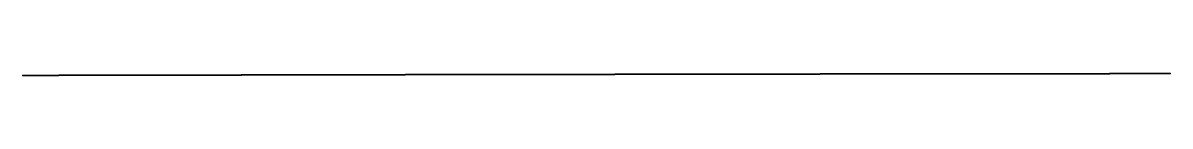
# Model space of a CAD drawing. Header units: metres. Extents: x 0 to 360, y 0 to 0.
# Drawn here: x 90 to 112.49, y 0.16 to 0.19 of the extents above; entities that cross this region are included whole.
import ezdxf

# ---------------------------------------------------------------- set-up
doc = ezdxf.new("R2010")
doc.units = ezdxf.units.M

msp = doc.modelspace()

# ---------------------------------------------------------------- linework, layer by layer
for p in [(90.002, 0.155), (90.012, 0.155), (90.022, 0.155), (90.032, 0.155), (90.042, 0.155), (90.052, 0.155), (90.062, 0.155), (90.072, 0.155), (90.082, 0.155), (90.092, 0.155), (90.102, 0.155), (90.112, 0.155), (90.122, 0.155), (90.132, 0.155), (90.142, 0.155), (90.152, 0.155), (90.162, 0.155), (90.172, 0.155), (90.182, 0.155), (90.192, 0.155), (90.202, 0.155), (90.212, 0.156), (90.222, 0.156), (90.232, 0.156), (90.242, 0.156), (90.252, 0.156), (90.262, 0.156), (90.272, 0.156), (90.282, 0.156), (90.292, 0.156), (90.301, 0.156), (90.311, 0.156), (90.321, 0.156), (90.331, 0.156), (90.341, 0.156), (90.351, 0.156), (90.361, 0.156), (90.371, 0.156), (90.381, 0.156), (90.391, 0.156), (90.401, 0.156), (90.411, 0.156), (90.421, 0.156), (90.431, 0.156), (90.441, 0.156), (90.451, 0.156), (90.461, 0.156), (90.471, 0.156), (90.481, 0.156), (90.491, 0.156), (90.501, 0.156), (90.511, 0.156), (90.521, 0.156), (90.531, 0.156), (90.541, 0.156), (90.551, 0.156), (90.561, 0.156), (90.571, 0.156), (90.581, 0.156), (90.591, 0.156), (90.601, 0.156), (90.611, 0.156), (90.621, 0.156), (90.631, 0.156), (90.641, 0.156), (90.651, 0.156), (90.661, 0.156), (90.671, 0.156), (90.681, 0.156), (90.691, 0.156), (90.701, 0.156), (90.711, 0.157), (90.721, 0.157), (90.731, 0.157), (90.741, 0.157), (90.751, 0.157), (90.761, 0.157), (90.771, 0.157), (90.781, 0.157), (90.791, 0.157), (90.801, 0.157), (90.811, 0.157), (90.821, 0.157), (90.831, 0.157), (90.841, 0.157), (90.851, 0.157), (90.861, 0.157), (90.871, 0.157), (90.881, 0.157), (90.891, 0.157), (90.901, 0.157), (90.911, 0.157), (90.921, 0.157), (90.931, 0.157), (90.941, 0.157), (90.951, 0.157), (90.961, 0.157), (90.971, 0.157), (90.981, 0.157), (90.991, 0.157), (91.001, 0.157), (91.011, 0.157), (91.021, 0.157), (91.031, 0.157), (91.041, 0.157), (91.051, 0.157), (91.061, 0.157), (91.071, 0.157), (91.081, 0.157), (91.091, 0.157), (91.101, 0.157), (91.111, 0.157), (91.121, 0.157), (91.131, 0.157), (91.141, 0.157), (91.151, 0.157), (91.161, 0.157), (91.171, 0.157), (91.181, 0.157), (91.191, 0.157), (91.201, 0.157), (91.211, 0.158), (91.221, 0.158), (91.231, 0.158), (91.241, 0.158), (91.251, 0.158), (91.261, 0.158), (91.271, 0.158), (91.281, 0.158), (91.291, 0.158), (91.301, 0.158), (91.311, 0.158), (91.321, 0.158), (91.331, 0.158), (91.341, 0.158), (91.351, 0.158), (91.361, 0.158), (91.371, 0.158), (91.381, 0.158), (91.391, 0.158), (91.401, 0.158), (91.411, 0.158), (91.421, 0.158), (91.431, 0.158), (91.441, 0.158), (91.451, 0.158), (91.461, 0.158), (91.471, 0.158), (91.481, 0.158), (91.491, 0.158), (91.501, 0.158), (91.511, 0.158), (91.521, 0.158), (91.531, 0.158), (91.541, 0.158), (91.551, 0.158), (91.561, 0.158), (91.571, 0.158), (91.581, 0.158), (91.591, 0.158), (91.601, 0.158), (91.611, 0.158), (91.621, 0.158), (91.631, 0.158), (91.641, 0.158), (91.651, 0.158), (91.661, 0.158), (91.671, 0.158), (91.681, 0.158), (91.691, 0.158), (91.701, 0.158), (91.711, 0.158), (91.721, 0.159), (91.731, 0.159), (91.741, 0.159), (91.751, 0.159), (91.761, 0.159), (91.771, 0.159), (91.781, 0.159), (91.791, 0.159), (91.801, 0.159), (91.811, 0.159), (91.821, 0.159), (91.831, 0.159), (91.841, 0.159), (91.85, 0.159), (91.86, 0.159), (91.87, 0.159), (91.88, 0.159), (91.89, 0.159), (91.9, 0.159), (91.91, 0.159), (91.92, 0.159), (91.93, 0.159), (91.94, 0.159), (91.95, 0.159), (91.96, 0.159), (91.97, 0.159), (91.98, 0.159), (91.99, 0.159), (92, 0.159), (92.01, 0.159), (92.02, 0.159), (92.03, 0.159), (92.04, 0.159), (92.05, 0.159), (92.06, 0.159), (92.07, 0.159), (92.08, 0.159), (92.09, 0.159), (92.1, 0.159), (92.11, 0.159), (92.12, 0.159), (92.13, 0.159), (92.14, 0.159), (92.15, 0.159), (92.16, 0.159), (92.17, 0.159), (92.18, 0.159), (92.19, 0.159), (92.2, 0.159), (92.21, 0.159), (92.22, 0.159), (92.23, 0.16), (92.24, 0.16), (92.25, 0.16), (92.26, 0.16), (92.27, 0.16), (92.28, 0.16), (92.29, 0.16), (92.3, 0.16), (92.31, 0.16), (92.32, 0.16), (92.33, 0.16), (92.34, 0.16), (92.35, 0.16), (92.36, 0.16), (92.37, 0.16), (92.38, 0.16), (92.39, 0.16), (92.4, 0.16), (92.41, 0.16), (92.42, 0.16), (92.43, 0.16), (92.44, 0.16), (92.45, 0.16), (92.46, 0.16), (92.47, 0.16), (92.48, 0.16), (92.49, 0.16), (92.5, 0.16), (92.51, 0.16), (92.52, 0.16), (92.53, 0.16), (92.54, 0.16), (92.55, 0.16), (92.56, 0.16), (92.57, 0.16), (92.58, 0.16), (92.59, 0.16), (92.6, 0.16), (92.61, 0.16), (92.62, 0.16), (92.63, 0.16), (92.64, 0.16), (92.65, 0.16), (92.66, 0.16), (92.67, 0.16), (92.68, 0.16), (92.69, 0.16), (92.7, 0.16), (92.71, 0.16), (92.72, 0.16), (92.73, 0.16), (92.74, 0.161), (92.75, 0.161), (92.76, 0.161), (92.77, 0.161), (92.78, 0.161), (92.79, 0.161), (92.8, 0.161), (92.81, 0.161), (92.82, 0.161), (92.83, 0.161), (92.84, 0.161), (92.85, 0.161), (92.86, 0.161), (92.87, 0.161), (92.88, 0.161), (92.89, 0.161), (92.9, 0.161), (92.91, 0.161), (92.92, 0.161), (92.93, 0.161), (92.94, 0.161), (92.95, 0.161), (92.96, 0.161), (92.97, 0.161), (92.98, 0.161), (92.99, 0.161), (93, 0.161), (93.01, 0.161), (93.02, 0.161), (93.03, 0.161), (93.04, 0.161), (93.05, 0.161), (93.06, 0.161), (93.07, 0.161), (93.08, 0.161), (93.09, 0.161), (93.1, 0.161), (93.11, 0.161), (93.12, 0.161), (93.13, 0.161), (93.14, 0.161), (93.15, 0.161), (93.16, 0.161), (93.17, 0.161), (93.18, 0.161), (93.19, 0.161), (93.2, 0.161), (93.21, 0.161), (93.22, 0.161), (93.23, 0.161), (93.24, 0.161), (93.25, 0.162), (93.26, 0.162), (93.269, 0.162), (93.279, 0.162), (93.289, 0.162), (93.299, 0.162), (93.309, 0.162), (93.319, 0.162), (93.329, 0.162), (93.339, 0.162), (93.349, 0.162), (93.359, 0.162), (93.369, 0.162), (93.379, 0.162), (93.389, 0.162), (93.399, 0.162), (93.409, 0.162), (93.419, 0.162), (93.429, 0.162), (93.439, 0.162), (93.449, 0.162), (93.459, 0.162), (93.469, 0.162), (93.479, 0.162), (93.489, 0.162), (93.499, 0.162), (93.509, 0.162), (93.519, 0.162), (93.529, 0.162), (93.539, 0.162), (93.549, 0.162), (93.559, 0.162), (93.569, 0.162), (93.579, 0.162), (93.589, 0.162), (93.599, 0.162), (93.609, 0.162), (93.619, 0.162), (93.629, 0.162), (93.639, 0.162), (93.649, 0.162), (93.659, 0.162), (93.669, 0.162), (93.679, 0.162), (93.689, 0.162), (93.699, 0.162), (93.709, 0.162), (93.719, 0.162), (93.729, 0.162), (93.739, 0.162), (93.749, 0.162), (93.759, 0.162), (93.769, 0.163), (93.779, 0.163), (93.789, 0.163), (93.799, 0.163), (93.809, 0.163), (93.819, 0.163), (93.829, 0.163), (93.839, 0.163), (93.849, 0.163), (93.859, 0.163), (93.869, 0.163), (93.879, 0.163), (93.889, 0.163), (93.899, 0.163), (93.909, 0.163), (93.919, 0.163), (93.929, 0.163), (93.939, 0.163), (93.949, 0.163), (93.959, 0.163), (93.969, 0.163), (93.979, 0.163), (93.989, 0.163), (93.999, 0.163), (94.009, 0.163), (94.019, 0.163), (94.029, 0.163), (94.039, 0.163), (94.049, 0.163), (94.059, 0.163), (94.069, 0.163), (94.079, 0.163), (94.089, 0.163), (94.099, 0.163), (94.109, 0.163), (94.119, 0.163), (94.129, 0.163), (94.139, 0.163), (94.149, 0.163), (94.159, 0.163), (94.169, 0.163), (94.179, 0.163), (94.189, 0.163), (94.199, 0.163), (94.209, 0.163), (94.219, 0.163), (94.229, 0.163), (94.239, 0.163), (94.249, 0.163), (94.259, 0.163), (94.269, 0.163), (94.279, 0.163), (94.289, 0.164), (94.299, 0.164), (94.309, 0.164), (94.319, 0.164), (94.329, 0.164), (94.339, 0.164), (94.349, 0.164), (94.359, 0.164), (94.369, 0.164), (94.379, 0.164), (94.389, 0.164), (94.399, 0.164), (94.409, 0.164), (94.419, 0.164), (94.429, 0.164), (94.439, 0.164), (94.449, 0.164), (94.459, 0.164), (94.469, 0.164), (94.479, 0.164), (94.489, 0.164), (94.499, 0.164), (94.509, 0.164), (94.519, 0.164), (94.529, 0.164), (94.539, 0.164), (94.549, 0.164), (94.558, 0.164), (94.568, 0.164), (94.578, 0.164), (94.588, 0.164), (94.598, 0.164), (94.608, 0.164), (94.618, 0.164), (94.628, 0.164), (94.638, 0.164), (94.648, 0.164), (94.658, 0.164), (94.668, 0.164), (94.678, 0.164), (94.688, 0.164), (94.698, 0.164), (94.708, 0.164), (94.718, 0.164), (94.728, 0.164), (94.738, 0.164), (94.748, 0.164), (94.758, 0.164), (94.768, 0.164), (94.778, 0.164), (94.788, 0.164), (94.798, 0.164), (94.808, 0.165), (94.818, 0.165), (94.828, 0.165), (94.838, 0.165), (94.848, 0.165), (94.858, 0.165), (94.868, 0.165), (94.878, 0.165), (94.888, 0.165), (94.898, 0.165), (94.908, 0.165), (94.918, 0.165), (94.928, 0.165), (94.938, 0.165), (94.948, 0.165), (94.958, 0.165), (94.968, 0.165), (94.978, 0.165), (94.988, 0.165), (94.998, 0.165), (95.008, 0.165), (95.018, 0.165), (95.028, 0.165), (95.038, 0.165), (95.048, 0.165), (95.058, 0.165), (95.068, 0.165), (95.078, 0.165), (95.088, 0.165), (95.098, 0.165), (95.108, 0.165), (95.118, 0.165), (95.128, 0.165), (95.138, 0.165), (95.148, 0.165), (95.158, 0.165), (95.168, 0.165), (95.178, 0.165), (95.188, 0.165), (95.198, 0.165), (95.208, 0.165), (95.218, 0.165), (95.228, 0.165), (95.238, 0.165), (95.248, 0.165), (95.258, 0.165), (95.268, 0.165), (95.278, 0.165), (95.288, 0.165), (95.298, 0.165), (95.308, 0.165), (95.318, 0.165), (95.328, 0.165), (95.338, 0.166), (95.348, 0.166), (95.358, 0.166), (95.368, 0.166), (95.378, 0.166), (95.388, 0.166), (95.398, 0.166), (95.408, 0.166), (95.418, 0.166), (95.428, 0.166), (95.438, 0.166), (95.448, 0.166), (95.458, 0.166), (95.468, 0.166), (95.478, 0.166), (95.488, 0.166), (95.498, 0.166), (95.508, 0.166), (95.518, 0.166), (95.528, 0.166), (95.538, 0.166), (95.548, 0.166), (95.558, 0.166), (95.568, 0.166), (95.578, 0.166), (95.588, 0.166), (95.598, 0.166), (95.608, 0.166), (95.618, 0.166), (95.628, 0.166), (95.638, 0.166), (95.648, 0.166), (95.658, 0.166), (95.668, 0.166), (95.678, 0.166), (95.688, 0.166), (95.698, 0.166), (95.708, 0.166), (95.717, 0.166), (95.727, 0.166), (95.737, 0.166), (95.747, 0.166), (95.757, 0.166), (95.767, 0.166), (95.777, 0.166), (95.787, 0.166), (95.797, 0.166), (95.807, 0.166), (95.817, 0.166), (95.827, 0.166), (95.837, 0.166), (95.847, 0.166), (95.857, 0.166), (95.867, 0.167), (95.877, 0.167), (95.887, 0.167), (95.897, 0.167), (95.907, 0.167), (95.917, 0.167), (95.927, 0.167), (95.937, 0.167), (95.947, 0.167), (95.957, 0.167), (95.967, 0.167), (95.977, 0.167), (95.987, 0.167), (95.997, 0.167), (96.007, 0.167), (96.017, 0.167), (96.027, 0.167), (96.037, 0.167), (96.047, 0.167), (96.057, 0.167), (96.067, 0.167), (96.077, 0.167), (96.087, 0.167), (96.097, 0.167), (96.107, 0.167), (96.117, 0.167), (96.127, 0.167), (96.137, 0.167), (96.147, 0.167), (96.157, 0.167), (96.167, 0.167), (96.177, 0.167), (96.187, 0.167), (96.197, 0.167), (96.207, 0.167), (96.217, 0.167), (96.227, 0.167), (96.237, 0.167), (96.247, 0.167), (96.257, 0.167), (96.267, 0.167), (96.277, 0.167), (96.287, 0.167), (96.297, 0.167), (96.307, 0.167), (96.317, 0.167), (96.327, 0.167), (96.337, 0.167), (96.347, 0.167), (96.357, 0.167), (96.367, 0.167), (96.377, 0.167), (96.387, 0.167), (96.397, 0.167), (96.407, 0.168), (96.417, 0.168), (96.427, 0.168), (96.437, 0.168), (96.447, 0.168), (96.457, 0.168), (96.467, 0.168), (96.477, 0.168), (96.487, 0.168), (96.497, 0.168), (96.507, 0.168), (96.517, 0.168), (96.527, 0.168), (96.537, 0.168), (96.547, 0.168), (96.557, 0.168), (96.567, 0.168), (96.577, 0.168), (96.587, 0.168), (96.597, 0.168), (96.607, 0.168), (96.617, 0.168), (96.627, 0.168), (96.637, 0.168), (96.647, 0.168), (96.657, 0.168), (96.667, 0.168), (96.677, 0.168), (96.687, 0.168), (96.697, 0.168), (96.707, 0.168), (96.717, 0.168), (96.727, 0.168), (96.737, 0.168), (96.747, 0.168), (96.757, 0.168), (96.766, 0.168), (96.776, 0.168), (96.786, 0.168), (96.796, 0.168), (96.806, 0.168), (96.816, 0.168), (96.826, 0.168), (96.836, 0.168), (96.846, 0.168), (96.856, 0.168), (96.866, 0.168), (96.876, 0.168), (96.886, 0.168), (96.896, 0.168), (96.906, 0.168), (96.916, 0.168), (96.926, 0.168), (96.936, 0.168), (96.946, 0.169), (96.956, 0.169), (96.966, 0.169), (96.976, 0.169), (96.986, 0.169), (96.996, 0.169), (97.006, 0.169), (97.016, 0.169), (97.026, 0.169), (97.036, 0.169), (97.046, 0.169), (97.056, 0.169), (97.066, 0.169), (97.076, 0.169), (97.086, 0.169), (97.096, 0.169), (97.106, 0.169), (97.116, 0.169), (97.126, 0.169), (97.136, 0.169), (97.146, 0.169), (97.156, 0.169), (97.166, 0.169), (97.176, 0.169), (97.186, 0.169), (97.196, 0.169), (97.206, 0.169), (97.216, 0.169), (97.226, 0.169), (97.236, 0.169), (97.246, 0.169), (97.256, 0.169), (97.266, 0.169), (97.276, 0.169), (97.286, 0.169), (97.296, 0.169), (97.306, 0.169), (97.316, 0.169), (97.326, 0.169), (97.336, 0.169), (97.346, 0.169), (97.356, 0.169), (97.366, 0.169), (97.376, 0.169), (97.386, 0.169), (97.396, 0.169), (97.406, 0.169), (97.416, 0.169), (97.426, 0.169), (97.436, 0.169), (97.446, 0.169), (97.456, 0.169), (97.466, 0.169), (97.476, 0.169), (97.486, 0.169), (97.496, 0.169), (97.506, 0.17), (97.516, 0.17), (97.526, 0.17), (97.536, 0.17), (97.546, 0.17), (97.556, 0.17), (97.566, 0.17), (97.576, 0.17), (97.586, 0.17), (97.596, 0.17), (97.606, 0.17), (97.616, 0.17), (97.626, 0.17), (97.636, 0.17), (97.646, 0.17), (97.656, 0.17), (97.666, 0.17), (97.676, 0.17), (97.686, 0.17), (97.696, 0.17), (97.706, 0.17), (97.715, 0.17), (97.725, 0.17), (97.735, 0.17), (97.745, 0.17), (97.755, 0.17), (97.765, 0.17), (97.775, 0.17), (97.785, 0.17), (97.795, 0.17), (97.805, 0.17), (97.815, 0.17), (97.825, 0.17), (97.835, 0.17), (97.845, 0.17), (97.855, 0.17), (97.865, 0.17), (97.875, 0.17), (97.885, 0.17), (97.895, 0.17), (97.905, 0.17), (97.915, 0.17), (97.925, 0.17), (97.935, 0.17), (97.945, 0.17), (97.955, 0.17), (97.965, 0.17), (97.975, 0.17), (97.985, 0.17), (97.995, 0.17), (98.005, 0.17), (98.015, 0.17), (98.025, 0.17), (98.035, 0.17), (98.045, 0.17), (98.055, 0.17), (98.065, 0.171), (98.075, 0.171), (98.085, 0.171), (98.095, 0.171), (98.105, 0.171), (98.115, 0.171), (98.125, 0.171), (98.135, 0.171), (98.145, 0.171), (98.155, 0.171), (98.165, 0.171), (98.175, 0.171), (98.185, 0.171), (98.195, 0.171), (98.205, 0.171), (98.215, 0.171), (98.225, 0.171), (98.235, 0.171), (98.245, 0.171), (98.255, 0.171), (98.265, 0.171), (98.275, 0.171), (98.285, 0.171), (98.295, 0.171), (98.305, 0.171), (98.315, 0.171), (98.325, 0.171), (98.335, 0.171), (98.345, 0.171), (98.355, 0.171), (98.365, 0.171), (98.375, 0.171), (98.385, 0.171), (98.395, 0.171), (98.405, 0.171), (98.415, 0.171), (98.425, 0.171), (98.435, 0.171), (98.445, 0.171), (98.455, 0.171), (98.465, 0.171), (98.475, 0.171), (98.485, 0.171), (98.495, 0.171), (98.505, 0.171), (98.515, 0.171), (98.525, 0.171), (98.535, 0.171), (98.545, 0.171), (98.555, 0.171), (98.565, 0.171), (98.575, 0.171), (98.585, 0.171), (98.594, 0.171), (98.604, 0.171), (98.614, 0.171), (98.624, 0.172), (98.634, 0.172), (98.644, 0.172), (98.654, 0.172), (98.664, 0.172), (98.674, 0.172), (98.684, 0.172), (98.694, 0.172), (98.704, 0.172), (98.714, 0.172), (98.724, 0.172), (98.734, 0.172), (98.744, 0.172), (98.754, 0.172), (98.764, 0.172), (98.774, 0.172), (98.784, 0.172), (98.794, 0.172), (98.804, 0.172), (98.814, 0.172), (98.824, 0.172), (98.834, 0.172), (98.844, 0.172), (98.854, 0.172), (98.864, 0.172), (98.874, 0.172), (98.884, 0.172), (98.894, 0.172), (98.904, 0.172), (98.914, 0.172), (98.924, 0.172), (98.934, 0.172), (98.944, 0.172), (98.954, 0.172), (98.964, 0.172), (98.974, 0.172), (98.984, 0.172), (98.994, 0.172), (99.004, 0.172), (99.014, 0.172), (99.024, 0.172), (99.034, 0.172), (99.044, 0.172), (99.054, 0.172), (99.064, 0.172), (99.074, 0.172), (99.084, 0.172), (99.094, 0.172), (99.104, 0.172), (99.114, 0.172), (99.124, 0.172), (99.134, 0.172), (99.144, 0.172), (99.154, 0.172), (99.164, 0.172), (99.174, 0.172), (99.184, 0.172), (99.194, 0.172), (99.204, 0.173), (99.214, 0.173), (99.224, 0.173), (99.234, 0.173), (99.244, 0.173), (99.254, 0.173), (99.264, 0.173), (99.274, 0.173), (99.284, 0.173), (99.294, 0.173), (99.304, 0.173), (99.314, 0.173), (99.324, 0.173), (99.334, 0.173), (99.344, 0.173), (99.354, 0.173), (99.364, 0.173), (99.374, 0.173), (99.384, 0.173), (99.393, 0.173), (99.403, 0.173), (99.413, 0.173), (99.423, 0.173), (99.433, 0.173), (99.443, 0.173), (99.453, 0.173), (99.463, 0.173), (99.473, 0.173), (99.483, 0.173), (99.493, 0.173), (99.503, 0.173), (99.513, 0.173), (99.523, 0.173), (99.533, 0.173), (99.543, 0.173), (99.553, 0.173), (99.563, 0.173), (99.573, 0.173), (99.583, 0.173), (99.593, 0.173), (99.603, 0.173), (99.613, 0.173), (99.623, 0.173), (99.633, 0.173), (99.643, 0.173), (99.653, 0.173), (99.663, 0.173), (99.673, 0.173), (99.683, 0.173), (99.693, 0.173), (99.703, 0.173), (99.713, 0.173), (99.723, 0.173), (99.733, 0.173), (99.743, 0.173), (99.753, 0.173), (99.763, 0.173), (99.773, 0.173), (99.783, 0.174), (99.793, 0.174), (99.803, 0.174), (99.813, 0.174), (99.823, 0.174), (99.833, 0.174), (99.843, 0.174), (99.853, 0.174), (99.863, 0.174), (99.873, 0.174), (99.883, 0.174), (99.893, 0.174), (99.903, 0.174), (99.913, 0.174), (99.923, 0.174), (99.933, 0.174), (99.943, 0.174), (99.953, 0.174), (99.963, 0.174), (99.973, 0.174), (99.983, 0.174), (99.993, 0.174), (100.003, 0.174), (100.013, 0.174), (100.023, 0.174), (100.033, 0.174), (100.043, 0.174), (100.053, 0.174), (100.063, 0.174), (100.073, 0.174), (100.083, 0.174), (100.093, 0.174), (100.103, 0.174), (100.113, 0.174), (100.123, 0.174), (100.133, 0.174), (100.143, 0.174), (100.153, 0.174), (100.163, 0.174), (100.173, 0.174), (100.183, 0.174), (100.193, 0.174), (100.203, 0.174), (100.213, 0.174), (100.223, 0.174), (100.233, 0.174), (100.243, 0.174), (100.253, 0.174), (100.263, 0.174), (100.273, 0.174), (100.283, 0.174), (100.293, 0.174), (100.303, 0.174), (100.313, 0.174), (100.323, 0.174), (100.333, 0.174), (100.343, 0.174), (100.353, 0.174), (100.363, 0.174), (100.373, 0.174), (100.383, 0.175), (100.393, 0.175), (100.403, 0.175), (100.413, 0.175), (100.423, 0.175), (100.433, 0.175), (100.443, 0.175), (100.453, 0.175), (100.462, 0.175), (100.472, 0.175), (100.482, 0.175), (100.492, 0.175), (100.502, 0.175), (100.512, 0.175), (100.522, 0.175), (100.532, 0.175), (100.542, 0.175), (100.552, 0.175), (100.562, 0.175), (100.572, 0.175), (100.582, 0.175), (100.592, 0.175), (100.602, 0.175), (100.612, 0.175), (100.622, 0.175), (100.632, 0.175), (100.642, 0.175), (100.652, 0.175), (100.662, 0.175), (100.672, 0.175), (100.682, 0.175), (100.692, 0.175), (100.702, 0.175), (100.712, 0.175), (100.722, 0.175), (100.732, 0.175), (100.742, 0.175), (100.752, 0.175), (100.762, 0.175), (100.772, 0.175), (100.782, 0.175), (100.792, 0.175), (100.802, 0.175), (100.812, 0.175), (100.822, 0.175), (100.832, 0.175), (100.842, 0.175), (100.852, 0.175), (100.862, 0.175), (100.872, 0.175), (100.882, 0.175), (100.892, 0.175), (100.902, 0.175), (100.912, 0.175), (100.922, 0.175), (100.932, 0.175), (100.942, 0.175), (100.952, 0.175), (100.962, 0.175), (100.972, 0.175), (100.982, 0.175), (100.992, 0.176), (101.002, 0.176), (101.012, 0.176), (101.022, 0.176), (101.032, 0.176), (101.042, 0.176), (101.052, 0.176), (101.062, 0.176), (101.072, 0.176), (101.082, 0.176), (101.092, 0.176), (101.102, 0.176), (101.112, 0.176), (101.122, 0.176), (101.132, 0.176), (101.142, 0.176), (101.152, 0.176), (101.162, 0.176), (101.172, 0.176), (101.182, 0.176), (101.192, 0.176), (101.202, 0.176), (101.212, 0.176), (101.222, 0.176), (101.232, 0.176), (101.242, 0.176), (101.252, 0.176), (101.262, 0.176), (101.272, 0.176), (101.282, 0.176), (101.292, 0.176), (101.302, 0.176), (101.312, 0.176), (101.322, 0.176), (101.332, 0.176), (101.342, 0.176), (101.352, 0.176), (101.362, 0.176), (101.372, 0.176), (101.382, 0.176), (101.392, 0.176), (101.402, 0.176), (101.412, 0.176), (101.422, 0.176), (101.432, 0.176), (101.442, 0.176), (101.452, 0.176), (101.462, 0.176), (101.472, 0.176), (101.482, 0.176), (101.492, 0.176), (101.502, 0.176), (101.512, 0.176), (101.522, 0.176), (101.532, 0.176), (101.542, 0.176), (101.552, 0.176), (101.562, 0.176), (101.572, 0.176), (101.582, 0.176), (101.592, 0.176), (101.602, 0.176), (101.612, 0.177), (101.622, 0.177), (101.632, 0.177), (101.642, 0.177), (101.652, 0.177), (101.662, 0.177), (101.672, 0.177), (101.682, 0.177), (101.692, 0.177), (101.702, 0.177), (101.712, 0.177), (101.722, 0.177), (101.732, 0.177), (101.741, 0.177), (101.751, 0.177), (101.761, 0.177), (101.771, 0.177), (101.781, 0.177), (101.791, 0.177), (101.801, 0.177), (101.811, 0.177), (101.821, 0.177), (101.831, 0.177), (101.841, 0.177), (101.851, 0.177), (101.861, 0.177), (101.871, 0.177), (101.881, 0.177), (101.891, 0.177), (101.901, 0.177), (101.911, 0.177), (101.921, 0.177), (101.931, 0.177), (101.941, 0.177), (101.951, 0.177), (101.961, 0.177), (101.971, 0.177), (101.981, 0.177), (101.991, 0.177), (102.001, 0.177), (102.011, 0.177), (102.021, 0.177), (102.031, 0.177), (102.041, 0.177), (102.051, 0.177), (102.061, 0.177), (102.071, 0.177), (102.081, 0.177), (102.091, 0.177), (102.101, 0.177), (102.111, 0.177), (102.121, 0.177), (102.131, 0.177), (102.141, 0.177), (102.151, 0.177), (102.161, 0.177), (102.171, 0.177), (102.181, 0.177), (102.191, 0.177), (102.201, 0.177), (102.211, 0.177), (102.221, 0.177), (102.231, 0.177), (102.241, 0.178), (102.251, 0.178), (102.261, 0.178), (102.271, 0.178), (102.281, 0.178), (102.291, 0.178), (102.301, 0.178), (102.311, 0.178), (102.321, 0.178), (102.331, 0.178), (102.341, 0.178), (102.351, 0.178), (102.361, 0.178), (102.371, 0.178), (102.381, 0.178), (102.391, 0.178), (102.401, 0.178), (102.411, 0.178), (102.421, 0.178), (102.431, 0.178), (102.441, 0.178), (102.451, 0.178), (102.461, 0.178), (102.471, 0.178), (102.481, 0.178), (102.491, 0.178), (102.501, 0.178), (102.511, 0.178), (102.521, 0.178), (102.531, 0.178), (102.541, 0.178), (102.551, 0.178), (102.561, 0.178), (102.571, 0.178), (102.581, 0.178), (102.591, 0.178), (102.601, 0.178), (102.611, 0.178), (102.621, 0.178), (102.631, 0.178), (102.641, 0.178), (102.651, 0.178), (102.661, 0.178), (102.671, 0.178), (102.681, 0.178), (102.691, 0.178), (102.701, 0.178), (102.711, 0.178), (102.721, 0.178), (102.731, 0.178), (102.741, 0.178), (102.751, 0.178), (102.761, 0.178), (102.771, 0.178), (102.781, 0.178), (102.791, 0.178), (102.801, 0.178), (102.811, 0.178), (102.821, 0.178), (102.831, 0.178), (102.841, 0.178), (102.851, 0.178), (102.861, 0.178), (102.871, 0.178), (102.881, 0.178), (102.891, 0.179), (102.901, 0.179), (102.911, 0.179), (102.921, 0.179), (102.931, 0.179), (102.941, 0.179), (102.951, 0.179), (102.961, 0.179), (102.971, 0.179), (102.981, 0.179), (102.991, 0.179), (103.001, 0.179), (103.011, 0.179), (103.021, 0.179), (103.03, 0.179), (103.04, 0.179), (103.05, 0.179), (103.06, 0.179), (103.07, 0.179), (103.08, 0.179), (103.09, 0.179), (103.1, 0.179), (103.11, 0.179), (103.12, 0.179), (103.13, 0.179), (103.14, 0.179), (103.15, 0.179), (103.16, 0.179), (103.17, 0.179), (103.18, 0.179), (103.19, 0.179), (103.2, 0.179), (103.21, 0.179), (103.22, 0.179), (103.23, 0.179), (103.24, 0.179), (103.25, 0.179), (103.26, 0.179), (103.27, 0.179), (103.28, 0.179), (103.29, 0.179), (103.3, 0.179), (103.31, 0.179), (103.32, 0.179), (103.33, 0.179), (103.34, 0.179), (103.35, 0.179), (103.36, 0.179), (103.37, 0.179), (103.38, 0.179), (103.39, 0.179), (103.4, 0.179), (103.41, 0.179), (103.42, 0.179), (103.43, 0.179), (103.44, 0.179), (103.45, 0.179), (103.46, 0.179), (103.47, 0.179), (103.48, 0.179), (103.49, 0.179), (103.5, 0.179), (103.51, 0.179), (103.52, 0.179), (103.53, 0.179), (103.54, 0.179), (103.55, 0.18), (103.56, 0.18), (103.57, 0.18), (103.58, 0.18), (103.59, 0.18), (103.6, 0.18), (103.61, 0.18), (103.62, 0.18), (103.63, 0.18), (103.64, 0.18), (103.65, 0.18), (103.66, 0.18), (103.67, 0.18), (103.68, 0.18), (103.69, 0.18), (103.7, 0.18), (103.71, 0.18), (103.72, 0.18), (103.73, 0.18), (103.74, 0.18), (103.75, 0.18), (103.76, 0.18), (103.77, 0.18), (103.78, 0.18), (103.79, 0.18), (103.8, 0.18), (103.81, 0.18), (103.82, 0.18), (103.83, 0.18), (103.84, 0.18), (103.85, 0.18), (103.86, 0.18), (103.87, 0.18), (103.88, 0.18), (103.89, 0.18), (103.9, 0.18), (103.91, 0.18), (103.92, 0.18), (103.93, 0.18), (103.94, 0.18), (103.95, 0.18), (103.96, 0.18), (103.97, 0.18), (103.98, 0.18), (103.99, 0.18), (104, 0.18), (104.01, 0.18), (104.02, 0.18), (104.03, 0.18), (104.04, 0.18), (104.05, 0.18), (104.06, 0.18), (104.07, 0.18), (104.08, 0.18), (104.09, 0.18), (104.1, 0.18), (104.11, 0.18), (104.12, 0.18), (104.13, 0.18), (104.14, 0.18), (104.15, 0.18), (104.16, 0.18), (104.17, 0.18), (104.18, 0.18), (104.19, 0.18), (104.2, 0.18), (104.21, 0.18), (104.22, 0.18), (104.23, 0.181), (104.24, 0.181), (104.25, 0.181), (104.26, 0.181), (104.27, 0.181), (104.28, 0.181), (104.29, 0.181), (104.3, 0.181), (104.31, 0.181), (104.319, 0.181), (104.329, 0.181), (104.339, 0.181), (104.349, 0.181), (104.359, 0.181), (104.369, 0.181), (104.379, 0.181), (104.389, 0.181), (104.399, 0.181), (104.409, 0.181), (104.419, 0.181), (104.429, 0.181), (104.439, 0.181), (104.449, 0.181), (104.459, 0.181), (104.469, 0.181), (104.479, 0.181), (104.489, 0.181), (104.499, 0.181), (104.509, 0.181), (104.519, 0.181), (104.529, 0.181), (104.539, 0.181), (104.549, 0.181), (104.559, 0.181), (104.569, 0.181), (104.579, 0.181), (104.589, 0.181), (104.599, 0.181), (104.609, 0.181), (104.619, 0.181), (104.629, 0.181), (104.639, 0.181), (104.649, 0.181), (104.659, 0.181), (104.669, 0.181), (104.679, 0.181), (104.689, 0.181), (104.699, 0.181), (104.709, 0.181), (104.719, 0.181), (104.729, 0.181), (104.739, 0.181), (104.749, 0.181), (104.759, 0.181), (104.769, 0.181), (104.779, 0.181), (104.789, 0.181), (104.799, 0.181), (104.809, 0.181), (104.819, 0.181), (104.829, 0.181), (104.839, 0.181), (104.849, 0.181), (104.859, 0.181), (104.869, 0.181), (104.879, 0.181), (104.889, 0.181), (104.899, 0.181), (104.909, 0.181), (104.919, 0.182), (104.929, 0.182), (104.939, 0.182), (104.949, 0.182), (104.959, 0.182), (104.969, 0.182), (104.979, 0.182), (104.989, 0.182), (104.999, 0.182), (105.009, 0.182), (105.019, 0.182), (105.029, 0.182), (105.039, 0.182), (105.049, 0.182), (105.059, 0.182), (105.069, 0.182), (105.079, 0.182), (105.089, 0.182), (105.099, 0.182), (105.109, 0.182), (105.119, 0.182), (105.129, 0.182), (105.139, 0.182), (105.149, 0.182), (105.159, 0.182), (105.169, 0.182), (105.179, 0.182), (105.189, 0.182), (105.199, 0.182), (105.209, 0.182), (105.219, 0.182), (105.229, 0.182), (105.239, 0.182), (105.249, 0.182), (105.259, 0.182), (105.269, 0.182), (105.279, 0.182), (105.289, 0.182), (105.299, 0.182), (105.309, 0.182), (105.319, 0.182), (105.329, 0.182), (105.339, 0.182), (105.349, 0.182), (105.359, 0.182), (105.369, 0.182), (105.379, 0.182), (105.389, 0.182), (105.399, 0.182), (105.409, 0.182), (105.419, 0.182), (105.429, 0.182), (105.439, 0.182), (105.449, 0.182), (105.459, 0.182), (105.469, 0.182), (105.479, 0.182), (105.489, 0.182), (105.499, 0.182), (105.509, 0.182), (105.519, 0.182), (105.529, 0.182), (105.539, 0.182), (105.549, 0.182), (105.559, 0.182), (105.569, 0.182), (105.579, 0.182), (105.589, 0.182), (105.599, 0.182), (105.608, 0.182), (105.618, 0.182), (105.628, 0.182), (105.638, 0.183), (105.648, 0.183), (105.658, 0.183), (105.668, 0.183), (105.678, 0.183), (105.688, 0.183), (105.698, 0.183), (105.708, 0.183), (105.718, 0.183), (105.728, 0.183), (105.738, 0.183), (105.748, 0.183), (105.758, 0.183), (105.768, 0.183), (105.778, 0.183), (105.788, 0.183), (105.798, 0.183), (105.808, 0.183), (105.818, 0.183), (105.828, 0.183), (105.838, 0.183), (105.848, 0.183), (105.858, 0.183), (105.868, 0.183), (105.878, 0.183), (105.888, 0.183), (105.898, 0.183), (105.908, 0.183), (105.918, 0.183), (105.928, 0.183), (105.938, 0.183), (105.948, 0.183), (105.958, 0.183), (105.968, 0.183), (105.978, 0.183), (105.988, 0.183), (105.998, 0.183), (106.008, 0.183), (106.018, 0.183), (106.028, 0.183), (106.038, 0.183), (106.048, 0.183), (106.058, 0.183), (106.068, 0.183), (106.078, 0.183), (106.088, 0.183), (106.098, 0.183), (106.108, 0.183), (106.118, 0.183), (106.128, 0.183), (106.138, 0.183), (106.148, 0.183), (106.158, 0.183), (106.168, 0.183), (106.178, 0.183), (106.188, 0.183), (106.198, 0.183), (106.208, 0.183), (106.218, 0.183), (106.228, 0.183), (106.238, 0.183), (106.248, 0.183), (106.258, 0.183), (106.268, 0.183), (106.278, 0.183), (106.288, 0.183), (106.298, 0.183), (106.308, 0.183), (106.318, 0.183), (106.328, 0.183), (106.338, 0.183), (106.348, 0.183), (106.358, 0.183), (106.368, 0.184), (106.378, 0.184), (106.388, 0.184), (106.398, 0.184), (106.408, 0.184), (106.418, 0.184), (106.428, 0.184), (106.438, 0.184), (106.448, 0.184), (106.458, 0.184), (106.468, 0.184), (106.478, 0.184), (106.488, 0.184), (106.498, 0.184), (106.508, 0.184), (106.518, 0.184), (106.528, 0.184), (106.538, 0.184), (106.548, 0.184), (106.558, 0.184), (106.568, 0.184), (106.578, 0.184), (106.588, 0.184), (106.598, 0.184), (106.608, 0.184), (106.618, 0.184), (106.628, 0.184), (106.638, 0.184), (106.648, 0.184), (106.658, 0.184), (106.668, 0.184), (106.678, 0.184), (106.688, 0.184), (106.698, 0.184), (106.708, 0.184), (106.718, 0.184), (106.728, 0.184), (106.738, 0.184), (106.748, 0.184), (106.758, 0.184), (106.768, 0.184), (106.778, 0.184), (106.788, 0.184), (106.798, 0.184), (106.808, 0.184), (106.818, 0.184), (106.828, 0.184), (106.838, 0.184), (106.848, 0.184), (106.858, 0.184), (106.868, 0.184), (106.878, 0.184), (106.888, 0.184), (106.897, 0.184), (106.907, 0.184), (106.917, 0.184), (106.927, 0.184), (106.937, 0.184), (106.947, 0.184), (106.957, 0.184), (106.967, 0.184), (106.977, 0.184), (106.987, 0.184), (106.997, 0.184), (107.007, 0.184), (107.017, 0.184), (107.027, 0.184), (107.037, 0.184), (107.047, 0.184), (107.057, 0.184), (107.067, 0.184), (107.077, 0.184), (107.087, 0.184), (107.097, 0.184), (107.107, 0.184), (107.117, 0.184), (107.127, 0.185), (107.137, 0.185), (107.147, 0.185), (107.157, 0.185), (107.167, 0.185), (107.177, 0.185), (107.187, 0.185), (107.197, 0.185), (107.207, 0.185), (107.217, 0.185), (107.227, 0.185), (107.237, 0.185), (107.247, 0.185), (107.257, 0.185), (107.267, 0.185), (107.277, 0.185), (107.287, 0.185), (107.297, 0.185), (107.307, 0.185), (107.317, 0.185), (107.327, 0.185), (107.337, 0.185), (107.347, 0.185), (107.357, 0.185), (107.367, 0.185), (107.377, 0.185), (107.387, 0.185), (107.397, 0.185), (107.407, 0.185), (107.417, 0.185), (107.427, 0.185), (107.437, 0.185), (107.447, 0.185), (107.457, 0.185), (107.467, 0.185), (107.477, 0.185), (107.487, 0.185), (107.497, 0.185), (107.507, 0.185), (107.517, 0.185), (107.527, 0.185), (107.537, 0.185), (107.547, 0.185), (107.557, 0.185), (107.567, 0.185), (107.577, 0.185), (107.587, 0.185), (107.597, 0.185), (107.607, 0.185), (107.617, 0.185), (107.627, 0.185), (107.637, 0.185), (107.647, 0.185), (107.657, 0.185), (107.667, 0.185), (107.677, 0.185), (107.687, 0.185), (107.697, 0.185), (107.707, 0.185), (107.717, 0.185), (107.727, 0.185), (107.737, 0.185), (107.747, 0.185), (107.757, 0.185), (107.767, 0.185), (107.777, 0.185), (107.787, 0.185), (107.797, 0.185), (107.807, 0.185), (107.817, 0.185), (107.827, 0.185), (107.837, 0.185), (107.847, 0.185), (107.857, 0.185), (107.867, 0.185), (107.877, 0.185), (107.887, 0.185), (107.897, 0.185), (107.907, 0.186), (107.917, 0.186), (107.927, 0.186), (107.937, 0.186), (107.947, 0.186), (107.957, 0.186), (107.967, 0.186), (107.977, 0.186), (107.987, 0.186), (107.997, 0.186), (108.007, 0.186), (108.017, 0.186), (108.027, 0.186), (108.037, 0.186), (108.047, 0.186), (108.057, 0.186), (108.067, 0.186), (108.077, 0.186), (108.087, 0.186), (108.097, 0.186), (108.107, 0.186), (108.117, 0.186), (108.127, 0.186), (108.137, 0.186), (108.147, 0.186), (108.157, 0.186), (108.167, 0.186), (108.177, 0.186), (108.186, 0.186), (108.196, 0.186), (108.206, 0.186), (108.216, 0.186), (108.226, 0.186), (108.236, 0.186), (108.246, 0.186), (108.256, 0.186), (108.266, 0.186), (108.276, 0.186), (108.286, 0.186), (108.296, 0.186), (108.306, 0.186), (108.316, 0.186), (108.326, 0.186), (108.336, 0.186), (108.346, 0.186), (108.356, 0.186), (108.366, 0.186), (108.376, 0.186), (108.386, 0.186), (108.396, 0.186), (108.406, 0.186), (108.416, 0.186), (108.426, 0.186), (108.436, 0.186), (108.446, 0.186), (108.456, 0.186), (108.466, 0.186), (108.476, 0.186), (108.486, 0.186), (108.496, 0.186), (108.506, 0.186), (108.516, 0.186), (108.526, 0.186), (108.536, 0.186), (108.546, 0.186), (108.556, 0.186), (108.566, 0.186), (108.576, 0.186), (108.586, 0.186), (108.596, 0.186), (108.606, 0.186), (108.616, 0.186), (108.626, 0.186), (108.636, 0.186), (108.646, 0.186), (108.656, 0.186), (108.666, 0.186), (108.676, 0.186), (108.686, 0.186), (108.696, 0.186), (108.706, 0.187), (108.716, 0.187), (108.726, 0.187), (108.736, 0.187), (108.746, 0.187), (108.756, 0.187), (108.766, 0.187), (108.776, 0.187), (108.786, 0.187), (108.796, 0.187), (108.806, 0.187), (108.816, 0.187), (108.826, 0.187), (108.836, 0.187), (108.846, 0.187), (108.856, 0.187), (108.866, 0.187), (108.876, 0.187), (108.886, 0.187), (108.896, 0.187), (108.906, 0.187), (108.916, 0.187), (108.926, 0.187), (108.936, 0.187), (108.946, 0.187), (108.956, 0.187), (108.966, 0.187), (108.976, 0.187), (108.986, 0.187), (108.996, 0.187), (109.006, 0.187), (109.016, 0.187), (109.026, 0.187), (109.036, 0.187), (109.046, 0.187), (109.056, 0.187), (109.066, 0.187), (109.076, 0.187), (109.086, 0.187), (109.096, 0.187), (109.106, 0.187), (109.116, 0.187), (109.126, 0.187), (109.136, 0.187), (109.146, 0.187), (109.156, 0.187), (109.166, 0.187), (109.176, 0.187), (109.186, 0.187), (109.196, 0.187), (109.206, 0.187), (109.216, 0.187), (109.226, 0.187), (109.236, 0.187), (109.246, 0.187), (109.256, 0.187), (109.266, 0.187), (109.276, 0.187), (109.286, 0.187), (109.296, 0.187), (109.306, 0.187), (109.316, 0.187), (109.326, 0.187), (109.336, 0.187), (109.346, 0.187), (109.356, 0.187), (109.366, 0.187), (109.376, 0.187), (109.386, 0.187), (109.396, 0.187), (109.406, 0.187), (109.416, 0.187), (109.426, 0.187), (109.436, 0.187), (109.446, 0.187), (109.456, 0.187), (109.466, 0.187), (109.475, 0.187), (109.485, 0.187), (109.495, 0.187), (109.505, 0.187), (109.515, 0.187), (109.525, 0.187), (109.535, 0.187), (109.545, 0.188), (109.555, 0.188), (109.565, 0.188), (109.575, 0.188), (109.585, 0.188), (109.595, 0.188), (109.605, 0.188), (109.615, 0.188), (109.625, 0.188), (109.635, 0.188), (109.645, 0.188), (109.655, 0.188), (109.665, 0.188), (109.675, 0.188), (109.685, 0.188), (109.695, 0.188), (109.705, 0.188), (109.715, 0.188), (109.725, 0.188), (109.735, 0.188), (109.745, 0.188), (109.755, 0.188), (109.765, 0.188), (109.775, 0.188), (109.785, 0.188), (109.795, 0.188), (109.805, 0.188), (109.815, 0.188), (109.825, 0.188), (109.835, 0.188), (109.845, 0.188), (109.855, 0.188), (109.865, 0.188), (109.875, 0.188), (109.885, 0.188), (109.895, 0.188), (109.905, 0.188), (109.915, 0.188), (109.925, 0.188), (109.935, 0.188), (109.945, 0.188), (109.955, 0.188), (109.965, 0.188), (109.975, 0.188), (109.985, 0.188), (109.995, 0.188), (110.005, 0.188), (110.015, 0.188), (110.025, 0.188), (110.035, 0.188), (110.045, 0.188), (110.055, 0.188), (110.065, 0.188), (110.075, 0.188), (110.085, 0.188), (110.095, 0.188), (110.105, 0.188), (110.115, 0.188), (110.125, 0.188), (110.135, 0.188), (110.145, 0.188), (110.155, 0.188), (110.165, 0.188), (110.175, 0.188), (110.185, 0.188), (110.195, 0.188), (110.205, 0.188), (110.215, 0.188), (110.225, 0.188), (110.235, 0.188), (110.245, 0.188), (110.255, 0.188), (110.265, 0.188), (110.275, 0.188), (110.285, 0.188), (110.295, 0.188), (110.305, 0.188), (110.315, 0.188), (110.325, 0.188), (110.335, 0.188), (110.345, 0.188), (110.355, 0.188), (110.365, 0.188), (110.375, 0.188), (110.385, 0.188), (110.395, 0.188), (110.405, 0.188), (110.415, 0.189), (110.425, 0.189), (110.435, 0.189), (110.445, 0.189), (110.455, 0.189), (110.465, 0.189), (110.475, 0.189), (110.485, 0.189), (110.495, 0.189), (110.505, 0.189), (110.515, 0.189), (110.525, 0.189), (110.535, 0.189), (110.545, 0.189), (110.555, 0.189), (110.565, 0.189), (110.575, 0.189), (110.585, 0.189), (110.595, 0.189), (110.605, 0.189), (110.615, 0.189), (110.625, 0.189), (110.635, 0.189), (110.645, 0.189), (110.655, 0.189), (110.665, 0.189), (110.675, 0.189), (110.685, 0.189), (110.695, 0.189), (110.705, 0.189), (110.715, 0.189), (110.725, 0.189), (110.735, 0.189), (110.745, 0.189), (110.755, 0.189), (110.764, 0.189), (110.774, 0.189), (110.784, 0.189), (110.794, 0.189), (110.804, 0.189), (110.814, 0.189), (110.824, 0.189), (110.834, 0.189), (110.844, 0.189), (110.854, 0.189), (110.864, 0.189), (110.874, 0.189), (110.884, 0.189), (110.894, 0.189), (110.904, 0.189), (110.914, 0.189), (110.924, 0.189), (110.934, 0.189), (110.944, 0.189), (110.954, 0.189), (110.964, 0.189), (110.974, 0.189), (110.984, 0.189), (110.994, 0.189), (111.004, 0.189), (111.014, 0.189), (111.024, 0.189), (111.034, 0.189), (111.044, 0.189), (111.054, 0.189), (111.064, 0.189), (111.074, 0.189), (111.084, 0.189), (111.094, 0.189), (111.104, 0.189), (111.114, 0.189), (111.124, 0.189), (111.134, 0.189), (111.144, 0.189), (111.154, 0.189), (111.164, 0.189), (111.174, 0.189), (111.184, 0.189), (111.194, 0.189), (111.204, 0.189), (111.214, 0.189), (111.224, 0.189), (111.234, 0.189), (111.244, 0.189), (111.254, 0.189), (111.264, 0.189), (111.274, 0.189), (111.284, 0.189), (111.294, 0.189), (111.304, 0.189), (111.314, 0.19), (111.324, 0.19), (111.334, 0.19), (111.344, 0.19), (111.354, 0.19), (111.364, 0.19), (111.374, 0.19), (111.384, 0.19), (111.394, 0.19), (111.404, 0.19), (111.414, 0.19), (111.424, 0.19), (111.434, 0.19), (111.444, 0.19), (111.454, 0.19), (111.464, 0.19), (111.474, 0.19), (111.484, 0.19), (111.494, 0.19), (111.504, 0.19), (111.514, 0.19), (111.524, 0.19), (111.534, 0.19), (111.544, 0.19), (111.554, 0.19), (111.564, 0.19), (111.574, 0.19), (111.584, 0.19), (111.594, 0.19), (111.604, 0.19), (111.614, 0.19), (111.624, 0.19), (111.634, 0.19), (111.644, 0.19), (111.654, 0.19), (111.664, 0.19), (111.674, 0.19), (111.684, 0.19), (111.694, 0.19), (111.704, 0.19), (111.714, 0.19), (111.724, 0.19), (111.734, 0.19), (111.744, 0.19), (111.754, 0.19), (111.764, 0.19), (111.774, 0.19), (111.784, 0.19), (111.794, 0.19), (111.804, 0.19), (111.814, 0.19), (111.824, 0.19), (111.834, 0.19), (111.844, 0.19), (111.854, 0.19), (111.864, 0.19), (111.874, 0.19), (111.884, 0.19), (111.894, 0.19), (111.904, 0.19), (111.914, 0.19), (111.924, 0.19), (111.934, 0.19), (111.944, 0.19), (111.954, 0.19), (111.964, 0.19), (111.974, 0.19), (111.984, 0.19), (111.994, 0.19), (112.004, 0.19), (112.014, 0.19), (112.024, 0.19), (112.034, 0.19), (112.044, 0.19), (112.053, 0.19), (112.063, 0.19), (112.073, 0.19), (112.083, 0.19), (112.093, 0.19), (112.103, 0.19), (112.113, 0.19), (112.123, 0.19), (112.133, 0.19), (112.143, 0.19), (112.153, 0.19), (112.163, 0.19), (112.173, 0.19), (112.183, 0.19), (112.193, 0.19), (112.203, 0.19), (112.213, 0.19), (112.223, 0.19), (112.233, 0.19), (112.243, 0.19), (112.253, 0.19), (112.263, 0.191), (112.273, 0.191), (112.283, 0.191), (112.293, 0.191), (112.303, 0.191), (112.313, 0.191), (112.323, 0.191), (112.333, 0.191), (112.343, 0.191), (112.353, 0.191), (112.363, 0.191), (112.373, 0.191), (112.383, 0.191), (112.393, 0.191), (112.403, 0.191), (112.413, 0.191), (112.423, 0.191), (112.433, 0.191), (112.443, 0.191), (112.453, 0.191), (112.463, 0.191), (112.473, 0.191), (112.483, 0.191), (112.493, 0.191)]:
    msp.add_point(p)

doc.saveas('drawing.dxf')
